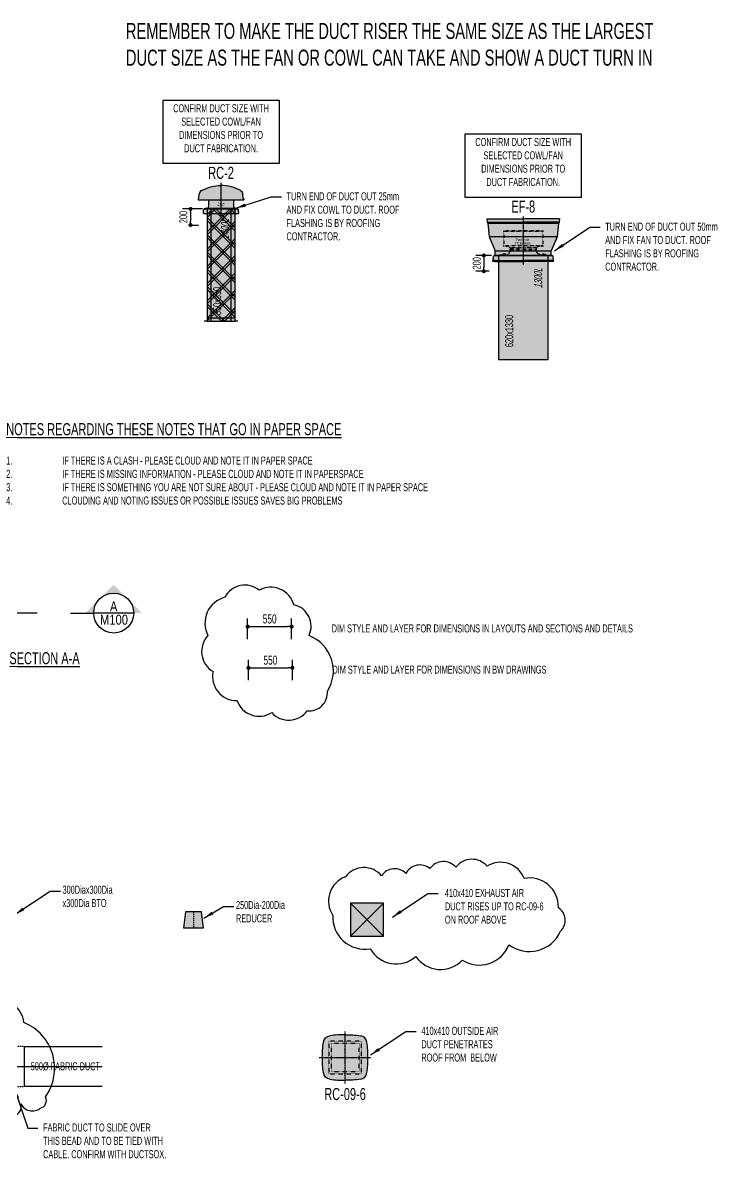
# Model space of a CAD drawing. Header units: millimetres. Extents: x 141 to 153906, y 19826 to 64501.
# Drawn here: x 56695 to 65368, y 23313 to 37503 of the extents above; entities that cross this region are included whole.
import ezdxf
from ezdxf.enums import TextEntityAlignment as Align

# ---------------------------------------------------------------- set-up
doc = ezdxf.new("R2010")
doc.units = ezdxf.units.MM
for name, pattern in [('CADDSMAN_STYLE3', [11, 6, -2, 1, -2]), ('CADDSMAN_STYLE4', [4, 2, -2]), ('CENTER2', [1.125, 0.75, -0.125, 0.125, -0.125]), ('Ins', [1, 0.5, -0.5]), ('SCEN', [9, 6, -1, 1, -1])]:
    doc.linetypes.add(name, pattern=pattern)
for name, color, linetype in [('BW-Dim', 54, 'Continuous'), ('Hvac-Dim', 7, 'Continuous'), ('Hvac-Equip', 4, 'Continuous'), ('Hvac-Notes', 7, 'Continuous'), ('Hvac-SectionArrow', 3, 'Continuous'), ('Hvac-TextLabel1', 7, 'Continuous'), ('Hvac-TextLabel2', 2, 'Continuous'), ('Hvacduct-ea', 32, 'Continuous'), ('Hvacduct-ea-Shading', 42, 'Continuous'), ('Hvacduct-Flange', 8, 'Continuous'), ('Hvacduct-oa', 82, 'Continuous'), ('Hvacduct-oa-Shading', 83, 'Continuous'), ('Hvacduct-sa', 160, 'Continuous'), ('Hvacduct-sa-Shading', 163, 'Continuous'), ('Hvacduct-Text', 7, 'Continuous'), ('HvacDuctText', 7, 'Continuous'), ('Hvacequip', 4, 'Continuous'), ('Hvacequip-Shading', 254, 'Continuous'), ('HvacequipTag', 7, 'Continuous'), ('Hvacins', 118, 'Continuous'), ('HvacInsulation IN', 118, 'Continuous'), ('Hvactext', 7, 'Continuous'), ('RFI Layer', 240, 'Continuous')]:
    doc.layers.add(name, color=color, linetype=linetype)
doc.styles.add('_Arial', font='arial.ttf')
doc.styles.add('Arial', font='ARIALN.TTF', dxfattribs={"width": 0.8})
doc.styles.add('Arial Narrow_1', font='ARIALN.TTF', dxfattribs={"height": 250})
doc.styles.add('HVACS', font='ARIALN.TTF', dxfattribs={"width": 0.8})
doc.dimstyles.new('ISO-25', dxfattribs={"dimtxt": 2.5, "dimasz": 2.5, "dimexe": 1.25, "dimexo": 0.625, "dimtad": 1, "dimtxsty": 'Standard', "dimcen": 2.5, "dimadec": 0, "dimazin": 0, "dimtfac": 1, "dimtmove": 0, "dimatfit": 3, "dimfxl": 1, "dimarcsym": 0})
doc.dimstyles.new('Standard 100', dxfattribs={"dimscale": 50, "dimtxt": 2, "dimasz": 1, "dimexe": 2, "dimexo": 0.63, "dimgap": 0.63, "dimtad": 1, "dimdec": 0, "dimrnd": 5, "dimzin": 0, "dimdsep": 46, "dimtxsty": 'Arial', "dimblk": 'DOT', "dimcen": 0.09, "dimclrd": 1, "dimclre": 1, "dimclrt": 256, "dimadec": 0, "dimazin": 0, "dimtfac": 1, "dimtdec": 0, "dimtofl": 0, "dimtmove": 0, "dimatfit": 3, "dimfxl": 1, "dimtolj": 1, "dimtzin": 0, "dimarcsym": 0})

# ---------------------------------------------------------------- blocks, each defined once
blk = doc.blocks.new('_Dot')
at = {"color": 0, "linetype": 'ByBlock', "lineweight": -2}
blk.add_line((-0.5, 0), (-1, 0), dxfattribs=at)
at = {"color": 0, "linetype": 'ByBlock', "const_width": 0.5}
blk.add_lwpolyline([(-0.25, 0, 1), (0.25, 0, 1)], format="xyb", close=True, dxfattribs=at)
blk = doc.blocks.new('*D112')
at = {"layer": 'Defpoints', "color": 0, "transparency": 16777216}
for p in [(60053, 29957), (59504, 29770), (60053, 29770)]:
    blk.add_point(p, dxfattribs=at)
at = {"layer": 'Hvac-Dim', "color": 1, "lineweight": -2, "transparency": 16777216}
for p, q in [((59504, 29802), (59504, 30057)), ((59554, 29957), (60003, 29957)), ((60053, 29802), (60053, 30057))]:
    blk.add_line(p, q, dxfattribs=at)
at = {"layer": 'Hvac-Dim', "color": 1, "lineweight": -2, "transparency": 16777216, "xscale": 50, "yscale": 50, "zscale": 50, "rotation": 180}
blk.add_blockref('_Dot', (59504, 29957), dxfattribs=at)
at = {"layer": 'Hvac-Dim', "color": 1, "lineweight": -2, "transparency": 16777216, "xscale": 50, "yscale": 50, "zscale": 50}
blk.add_blockref('_Dot', (60053, 29957), dxfattribs=at)
at = {"layer": 'Hvac-Dim', "transparency": 16777216, "insert": (59779, 30052), "char_height": 112.5, "attachment_point": 5, "style": 'Arial'}
blk.add_mtext('\\A1;\\fArial Narrow|b0|i0;550', dxfattribs=at)
blk = doc.blocks.new('Section Arrow')
at = {"layer": 'Hvac-Notes', "color": 1}
blk.add_line((31792, 10204), (31187, 10204), dxfattribs=at)
at = {"style": '_Arial', "width": 0.8}
for tag, p in [('SECT', (31481, 10318)), ('DWG', (31494, 10089))]:
    blk.add_attdef(tag, text='', height=167, dxfattribs=at).set_placement(p, align=Align.MIDDLE_CENTER)
blk = doc.blocks.new('*D251')
at = {"layer": 'BW-Dim', "color": 1, "lineweight": -2, "transparency": 16777216}
for p, q in [((59514, 29287), (59514, 29542)), ((60063, 29287), (60063, 29542)), ((59564, 29442), (60013, 29442))]:
    blk.add_line(p, q, dxfattribs=at)
at = {"layer": 'Defpoints', "color": 0, "transparency": 16777216}
for p in [(60063, 29442), (59514, 29255), (60063, 29255)]:
    blk.add_point(p, dxfattribs=at)
at = {"layer": 'BW-Dim', "color": 1, "lineweight": -2, "transparency": 16777216, "xscale": 50, "yscale": 50, "zscale": 50, "rotation": 180}
blk.add_blockref('_Dot', (59514, 29442), dxfattribs=at)
at = {"layer": 'BW-Dim', "color": 1, "lineweight": -2, "transparency": 16777216, "xscale": 50, "yscale": 50, "zscale": 50}
blk.add_blockref('_Dot', (60063, 29442), dxfattribs=at)
at = {"layer": 'BW-Dim', "transparency": 16777216, "insert": (59788, 29537), "char_height": 112.5, "attachment_point": 5, "style": 'Arial'}
blk.add_mtext('\\A1;\\fArial Narrow|b0|i0;550', dxfattribs=at)
blk = doc.blocks.new('A$C11512513')
at = {"layer": 'Hvacequip-Shading', "linetype": 'Continuous'}
h = blk.add_hatch(color=256, dxfattribs=at)
h.dxf.hatch_style = 1
h.paths.add_polyline_path([(272, 190, 0.337626), (190, 272, 0.03291), (0, 285, 0.03291), (-190, 272, 0.337626), (-272, 190, 0.03291), (-285, 0, 0.03291), (-272, -190, 0.337626), (-190, -272, 0.03291), (0, -285, 0.03291), (190, -272, 0.337626), (272, -190, 0.03291), (285, 0, 0.03291)])
at = {"color": 1, "linetype": 'CADDSMAN_STYLE3'}
for p, q in [((0, -323), (0, 326)), ((-323, 0), (326, 0))]:
    blk.add_line(p, q, dxfattribs=at)
at = {"color": 0, "linetype": 'CADDSMAN_STYLE4'}
for p, q in [((205, 205), (-205, 205)), ((-205, 205), (-205, -205)), ((-175, 175), (-175, -175)), ((175, 175), (-175, 175)), ((175, -175), (175, 175)), ((205, -205), (205, 205)), ((-205, -205), (205, -205)), ((-175, -175), (175, -175))]:
    blk.add_line(p, q, dxfattribs=at)
at = {"color": 0, "linetype": 'Continuous'}
for centre, radius, start, end in [((4, -1161), 1446, 90.1556, 97.696), ((177, 177), 96, 7.696, 82.304), ((-1161, -4), 1446, 0.1556, 7.696), ((-1161, 4), 1446, 352.304, 359.8444), ((4, 1161), 1446, 262.304, 269.8444), ((177, -177), 96, 277.696, 352.304)]:
    blk.add_arc(centre, radius, start, end, dxfattribs=at)
at = {"color": 0, "linetype": 'Continuous', "extrusion": (0, 0, -1)}
for centre, radius, start, end in [((4, -1161), 1446, 90.1556, 97.696), ((-1161, -4), 1446, 0.1556, 7.696), ((177, 177), 96, 7.696, 82.304), ((-1161, 4), 1446, 352.304, 359.8444), ((177, -177), 96, 277.696, 352.304), ((4, 1161), 1446, 262.304, 269.8444)]:
    blk.add_arc(centre, radius, start, end, dxfattribs=at)
blk = doc.blocks.new('*U268')
at = {"layer": 'Hvac-Equip', "linetype": 'Continuous'}
blk.add_blockref('A$C11512513', (0, -1), dxfattribs=at)
blk = doc.blocks.new('*U267')
at = {"layer": 'Hvacduct-oa-Shading'}
h = blk.add_hatch(color=256, dxfattribs=at)
h.dxf.hatch_style = 1
h.paths.add_polyline_path([(0, 0), (588, 0), (588, 586), (0, 586)])
at = {"color": 0}
blk.add_lwpolyline([(0, 0), (588, 0), (588, 586), (0, 586)], close=True, dxfattribs=at)
at = {"color": 8}
blk.add_solid([(0, 586), (0, 0), (140, 85), (588, 0)], dxfattribs=at)
at = {"layer": 'Hvacduct-sa', "color": 1}
for p, q in [((0, 0), (588, 586)), ((0, 586), (588, 0))]:
    blk.add_line(p, q, dxfattribs=at)
blk = doc.blocks.new('*D297')
at = {"layer": 'Defpoints', "color": 0, "transparency": 16777216}
for p in [(62582, 34595), (62454, 34398), (62554, 34398)]:
    blk.add_point(p, dxfattribs=at)
at = {"layer": 'Hvac-Dim', "color": 1, "lineweight": -2, "transparency": 16777216}
for p, q in [((62551, 34595), (62354, 34595)), ((62454, 34545), (62454, 34448)), ((62522, 34398), (62354, 34398))]:
    blk.add_line(p, q, dxfattribs=at)
at = {"layer": 'Hvac-Dim', "color": 1, "lineweight": -2, "transparency": 16777216, "xscale": 50, "yscale": 50, "zscale": 50}
for p, rotation in [((62454, 34595), 90), ((62454, 34398), 270)]:
    blk.add_blockref('_Dot', p, dxfattribs=dict(at, rotation=rotation))
at = {"layer": 'Hvac-Dim', "transparency": 16777216, "insert": (62365, 34497), "char_height": 100, "attachment_point": 5, "rotation": 90, "style": 'Arial'}
blk.add_mtext('\\A1;200', dxfattribs=at)
blk = doc.blocks.new('TCE456 SECTION')
at = {"layer": 'Hvacduct-ea', "linetype": 'Continuous'}
h = blk.add_hatch(color=253, dxfattribs=at)
h.paths.add_polyline_path([(-384, 50), (-385, 40), (-355, 40), (0, 40), (0, 50)])
h.paths.add_polyline_path([(384, 50), (0, 50), (0, 40), (385, 40)])
h.paths.add_polyline_path([(0, 50), (384, 50), (382, 52), (377, 106, 0.373885), (368, 115), (0, 115)])
h.paths.add_polyline_path([(-384, 50), (0, 50), (0, 115), (-368, 115), (-368, 115, 0.373885), (-377, 106), (-382, 52)])
h.paths.add_polyline_path([(-194, 130, -0.118301), (-217, 123), (-272, 120), (0, 120), (0, 175), (-168, 175), (-170, 165, -0.221753)])
h.paths.add_polyline_path([(272, 120), (217, 123, -0.118302), (194, 130, -0.221753), (170, 165), (168, 175), (0, 175), (0, 120), (272, 120)])
h.paths.add_polyline_path([(217, 123), (272, 120), (272, 120), (288, 120), (288, 125, 0.414214), (283, 130), (244, 130), (194, 130), (194, 130, 0.118302)])
h.paths.add_polyline_path([(288, 125), (288, 120), (353, 120), (353, 175), (168, 175), (170, 165, 0.221753), (194, 130), (194, 130), (244, 130), (283, 130, -0.414214)])
h.paths.add_polyline_path([(-353, 120), (-288, 120), (-288, 125, -0.414214), (-283, 130), (-194, 130), (-194, 130, 0.221753), (-170, 165), (-168, 175), (-353, 175), (-353, 120)])
h.paths.add_polyline_path([(-217, 123, 0.118301), (-194, 130), (-194, 130), (-283, 130, 0.414214), (-288, 125), (-288, 120), (-272, 120)])
h.paths.add_polyline_path([(-353, 175), (-168, 175), (-166, 188), (-167, 188), (-167, 193, 0.226541), (-184, 228), (-252, 228), (-252, 233, -0.414214), (-247, 238), (-247, 350), (-431, 350)])
h.paths.add_polyline_path([(-247, 238), (-212, 238), (0, 238), (0, 350), (-247, 350)])
h.paths.add_polyline_path([(0, 238), (212, 238), (247, 238), (247, 350), (0, 350)])
h.paths.add_polyline_path([(247, 350), (431, 350), (446, 525), (0, 525), (0, 428), (252, 428), (252, 423, -0.414214), (247, 418)])
h.paths.add_polyline_path([(247, 350), (247, 418), (0, 418), (0, 350)])
h.paths.add_polyline_path([(-247, 418), (-247, 350), (0, 350), (0, 418)])
h.paths.add_polyline_path([(-252, 423, 0.414214), (-247, 418), (0, 418), (0, 428), (-252, 428)])
h.paths.add_polyline_path([(252, 428), (0, 428), (0, 418), (247, 418, 0.414214), (252, 423)])
h.paths.add_polyline_path([(-247, 350), (-247, 418, -0.414214), (-252, 423), (-252, 428), (0, 428), (0, 525), (-446, 525), (-431, 350)])
h.paths.add_polyline_path([(-446, 525), (0, 525), (0, 535), (-455, 535)])
h.paths.add_polyline_path([(446, 525), (455, 535), (0, 535), (0, 525)])
h.paths.add_polyline_path([(0, 535), (455, 535), (460, 580), (0, 580)])
h.paths.add_polyline_path([(-455, 535), (0, 535), (0, 580), (-460, 580)])
h.paths.add_polyline_path([(167, 188), (166, 188), (168, 175), (353, 175), (431, 350), (247, 350), (247, 238, -0.414214), (252, 233), (252, 228), (184, 228, 0.226541), (167, 193)])
h.paths.add_polyline_path([(247, 238), (212, 238, 0.171573), (184, 228), (252, 228), (252, 233, 0.414214)])
h.paths.add_polyline_path([(163, 207), (166, 188), (167, 188), (167, 193, -0.226541), (184, 228, -0.171573), (212, 238), (0, 238), (0, 217), (162, 217)])
h.paths.add_polyline_path([(162, 217), (0, 217), (0, 207), (163, 207)])
h.paths.add_polyline_path([(166, 188), (163, 207), (0, 207), (0, 188)])
h.paths.add_polyline_path([(0, 188), (0, 175), (168, 175), (166, 188)])
h.paths.add_polyline_path([(0, 175), (0, 188), (-166, 188), (-168, 175)])
h.paths.add_polyline_path([(-163, 207), (-166, 188), (0, 188), (0, 207)])
h.paths.add_polyline_path([(-163, 207), (0, 207), (0, 217), (-162, 217)])
h.paths.add_polyline_path([(-166, 188), (-163, 207), (-162, 217), (0, 217), (0, 238), (-212, 238, -0.171573), (-184, 228, -0.226541), (-167, 193), (-167, 188)])
h.paths.add_polyline_path([(-184, 228, 0.171573), (-212, 238), (-247, 238, 0.414214), (-252, 233), (-252, 228)])
at = {"layer": 'Hvacduct-ea', "color": 32, "linetype": 'Continuous'}
for p, q in [((-460, 580), (-455, 535)), ((-460, 580), (0, 580)), ((460, 580), (0, 580)), ((460, 580), (455, 535)), ((-455, 535), (-446, 525)), ((-446, 525), (-431, 350)), ((446, 525), (431, 350)), ((455, 535), (446, 525)), ((-431, 350), (-353, 175)), ((431, 350), (353, 175)), ((-353, 120), (-353, 175)), ((353, 120), (353, 175)), ((-385, 40), (-384, 50)), ((-355, 40), (-385, 40)), ((-384, 50), (-382, 52)), ((-382, 52), (-377, 106)), ((-368, 115), (368, 115)), ((-355, 40), (0, 40)), ((385, 40), (0, 40)), ((382, 52), (377, 106)), ((384, 50), (382, 52)), ((385, 40), (384, 50))]:
    blk.add_line(p, q, dxfattribs=at)
at = {"layer": 'Hvacduct-ea', "color": 1, "linetype": 'CADDSMAN_STYLE3'}
blk.add_line((0, 610), (0, 0), dxfattribs=at)
at = {"layer": 'Hvacduct-ea', "color": 1, "linetype": 'Continuous'}
for p, q in [((-455, 535), (0, 535)), ((-446, 525), (446, 525)), ((455, 535), (0, 535)), ((431, 350), (-431, 350)), ((-353, 175), (353, 175)), ((-384, 50), (0, 50)), ((-355, 50), (-384, 50)), ((-355, 116), (-272, 120)), ((-355, 116), (-353, 120)), ((-353, 120), (353, 120)), ((-288, 120), (-288, 120)), ((384, 50), (0, 50)), ((368, 115), (272, 120)), ((288, 120), (288, 120))]:
    blk.add_line(p, q, dxfattribs=at)
at = {"layer": 'Hvacduct-ea', "color": 1, "linetype": 'CADDSMAN_STYLE4'}
for p, q in [((-252, 428), (-252, 423)), ((252, 428), (-252, 428)), ((-247, 418), (-247, 238)), ((247, 418), (-247, 418)), ((247, 418), (247, 238)), ((252, 428), (252, 423)), ((-252, 233), (-252, 228)), ((-184, 228), (-252, 228)), ((-212, 238), (-247, 238)), ((212, 238), (-212, 238)), ((-163, 207), (-170, 165)), ((-167, 188), (-167, 193)), ((167, 188), (-167, 188)), ((-162, 217), (-163, 207)), ((-163, 207), (0, 207)), ((-162, 217), (0, 217)), ((162, 217), (0, 217)), ((163, 207), (0, 207)), ((162, 217), (163, 207)), ((163, 207), (170, 165)), ((167, 188), (167, 193)), ((252, 228), (184, 228)), ((247, 238), (212, 238)), ((252, 233), (252, 228)), ((-288, 120), (-288, 125)), ((-194, 130), (-283, 130)), ((-272, 120), (-217, 123)), ((244, 130), (194, 130)), ((272, 120), (217, 123)), ((283, 130), (244, 130)), ((288, 120), (288, 125))]:
    blk.add_line(p, q, dxfattribs=at)
for centre, radius, start, end in [((-247, 423), 5, 180, 270), ((247, 423), 5, 270, 0), ((-219, 173), 50, 273, 350), ((247, 233), 5, 0, 90), ((-283, 125), 5, 90, 180)]:
    blk.add_arc(centre, radius, start, end, dxfattribs=at)
at = {"layer": 'Hvacduct-ea', "color": 1, "linetype": 'CADDSMAN_STYLE4', "extrusion": (0, 0, -1)}
for centre, radius, start, end in [((247, 233), 5, 0, 90), ((212, 193), 45, 90, 180), ((-212, 193), 45, 0, 90), ((-219, 173), 50, 273, 350), ((-283, 125), 5, 90, 180)]:
    blk.add_arc(centre, radius, start, end, dxfattribs=at)
at = {"layer": 'Hvacduct-ea', "color": 32, "linetype": 'Continuous', "extrusion": (0, 0, -1)}
for centre, start, end in [((367, 105), 5, 87), ((-367, 105), 93, 175)]:
    blk.add_arc(centre, 10, start, end, dxfattribs=at)
at = {"layer": 'Hvacduct-ea', "color": 7, "linetype": 'Continuous'}
for s, p in [('Fantech', (-7, 314)), ('TCE456E', (-7, 267))]:
    blk.add_text(s, height=33.8, dxfattribs=at).set_placement(p, align=Align.MIDDLE_CENTER)
blk = doc.blocks.new('*D298')
at = {"layer": 'Defpoints', "color": 0, "transparency": 16777216}
for p in [(58973, 35176), (58734, 34975), (58791, 34975)]:
    blk.add_point(p, dxfattribs=at)
at = {"layer": 'Hvac-Dim', "color": 1, "lineweight": -2, "transparency": 16777216}
for p, q in [((58941, 35176), (58691, 35176)), ((58791, 35126), (58791, 35025)), ((58766, 34975), (58891, 34975))]:
    blk.add_line(p, q, dxfattribs=at)
at = {"layer": 'Hvac-Dim', "color": 1, "lineweight": -2, "transparency": 16777216, "xscale": 50, "yscale": 50, "zscale": 50}
for p, rotation in [((58791, 35176), 90), ((58791, 34975), 270)]:
    blk.add_blockref('_Dot', p, dxfattribs=dict(at, rotation=rotation))
at = {"layer": 'Hvac-Dim', "transparency": 16777216, "insert": (58702, 35075), "char_height": 100, "attachment_point": 5, "rotation": 90, "style": 'Arial'}
blk.add_mtext('\\A1;200', dxfattribs=at)
blk = doc.blocks.new('MV252S Section')
at = {"layer": 'Hvacduct-oa-Shading', "linetype": 'Continuous'}
h = blk.add_hatch(color=253, dxfattribs=at)
h.paths.add_polyline_path([(220, 30), (218, 76, 0.35996), (209, 85, 0.034102), (208, 85), (0, 85), (0, 30)])
h.paths.add_polyline_path([(-208, 85, 0.034102), (-209, 85, 0.35996), (-218, 76), (-220, 30), (0, 30), (0, 85)])
h.paths.add_polyline_path([(-200, 89), (-209, 85), (-209, 85, -0.034102), (-208, 85), (0, 85), (0, 89), (-187, 89)])
h.paths.add_polyline_path([(209, 85), (200, 89), (187, 89), (0, 89), (0, 85), (208, 85, -0.034102), (209, 85)])
h.paths.add_polyline_path([(157, 118), (155, 200), (0, 200), (0, 89), (187, 89, -0.39896)])
h.paths.add_polyline_path([(-155, 200), (-157, 118, -0.39896), (-187, 89), (0, 89), (0, 200)])
h.paths.add_polyline_path([(284, 210), (276, 217), (272, 269), (272, 269, 0.23303), (244, 314), (244, 314, 0.12927), (0, 380), (0, 380), (0, 200), (155, 200), (283, 200), (285, 200)])
h.paths.add_polyline_path([(-244, 314, 0.23303), (-272, 269), (-272, 269), (-276, 217), (-284, 210), (-285, 200), (-283, 200), (-155, 200), (0, 200), (0, 380), (0, 380, 0.12927), (-244, 314)])
at = {"layer": 'Hvacduct-oa', "color": 1, "linetype": 'SCEN'}
blk.add_line((0, 0), (0, 412), dxfattribs=at)
at = {"layer": 'Hvacduct-oa', "color": 82, "linetype": 'Continuous'}
for p, q in [((-284, 210), (-285, 200)), ((-285, 200), (-283, 200)), ((-284, 210), (-276, 217)), ((-283, 200), (285, 200)), ((-276, 217), (-272, 269)), ((-155, 200), (-157, 118)), ((155, 200), (157, 118)), ((276, 217), (272, 269)), ((284, 210), (276, 217)), ((285, 200), (283, 200)), ((284, 210), (285, 200)), ((-220, 30), (-218, 76)), ((-220, 30), (220, 30)), ((-200, 89), (-209, 85)), ((200, 89), (-200, 89)), ((200, 89), (209, 85)), ((220, 30), (218, 76))]:
    blk.add_line(p, q, dxfattribs=at)
at = {"layer": 'Hvacduct-oa', "color": 1, "linetype": 'Continuous'}
blk.add_line((-208, 85), (209, 85), dxfattribs=at)
at = {"layer": 'Hvacduct-oa', "color": 82, "linetype": 'Continuous'}
for centre, radius, start, end in [((-212, 264), 60, 122.5298, 175), ((-2, -118), 498, 60.2581, 89.7213), ((-208, 75), 10, 90, 177), ((187, 119), 30, 183, 270)]:
    blk.add_arc(centre, radius, start, end, dxfattribs=at)
at = {"layer": 'Hvacduct-oa', "color": 82, "linetype": 'Continuous', "extrusion": (0, 0, -1)}
for centre, radius, start, end in [((-2, -118), 498, 60.2581, 89.7213), ((-212, 264), 60, 122.5298, 175), ((187, 119), 30, 183, 270), ((-208, 75), 10, 90, 177)]:
    blk.add_arc(centre, radius, start, end, dxfattribs=at)
at = {"layer": 'Defpoints', "linetype": 'Continuous'}
for s, p in [('Fantech', (0, 154)), ('MV252S', (0, 131))]:
    blk.add_text(s, height=16.2, dxfattribs=at).set_placement(p, align=Align.MIDDLE_CENTER)

msp = doc.modelspace()

# ---------------------------------------------------------------- hatches: boundary and pattern name
at = {"layer": 'Hvac-SectionArrow'}
h = msp.add_hatch(color=4, dxfattribs=at)
h.paths.add_polyline_path([(58007.5, 30302.4, 0.1989124), (57831, 30375.5, 0.1989124), (57654.6, 30302.4), (57831, 30478.9)])
h.paths.add_polyline_path([(58184, 30125.9), (58080.6, 30125.9, 0.1989124), (58007.5, 30302.4)])
h.paths.add_polyline_path([(57654.6, 30302.4, 0.1989124), (57581.5, 30125.9), (57478.1, 30125.9)])
at = {"layer": 'Hvacduct-oa-Shading', "linetype": 'Continuous'}
msp.add_hatch(color=83, dxfattribs=at).paths.add_polyline_path([(59347.6, 33775.6), (59347.6, 35175.6), (58997.6, 35175.6), (58997.6, 33775.6)])
at = {"layer": 'Hvacduct-sa-Shading', "linetype": 'Continuous'}
h = msp.add_hatch(color=163, dxfattribs=at)
h.paths.add_polyline_path([(58926.4, 26393.5), (58826.4, 26393.5), (58826.4, 26193.5), (58951.4, 26193.5)])
h.paths.add_polyline_path([(58726.4, 26393.5), (58701.4, 26193.5), (58826.4, 26193.5), (58826.4, 26393.5)])
at = {"layer": 'HvacInsulation IN'}
h = msp.add_hatch(dxfattribs=at)
h.set_pattern_fill('CONC_EXISTING', color=256, scale=20, style=0)
h.set_pattern_definition([(45, (-37917.55, -112458.78), (-107.76307, 107.76307), []), (45, (-37881.63, -112458.78), (-107.76307, 107.76307), []), (315, (-37917.55, -112458.78), (107.76307, 107.76307), []), (315, (-37881.63, -112458.78), (107.76307, 107.76307), [])])
h.paths.add_polyline_path([(59347.6, 33775.6), (59347.6, 35175.6), (58997.6, 35175.6), (58997.6, 33775.6)])

# ---------------------------------------------------------------- linework, layer by layer
at = {"layer": 'Hvac-Notes', "color": 1}
for points, elevation in [([(58447.3, 36534.1), (59896.5, 36534.1), (59896.5, 35742.3), (58447.3, 35742.3)], 279.5), ([(62220.6, 36112.8), (63669.8, 36112.8), (63669.8, 35321.1), (62220.6, 35321.1)], 380)]:
    msp.add_lwpolyline(points, close=True, dxfattribs=dict(at, elevation=elevation))
at = {"layer": 'Hvac-SectionArrow', "color": 4}
for p, q in [((56874.9, 30125.9, 100.5), (56586.2, 30125.9, 100.5)), ((57292.7, 30125.9, 100.5), (57581.5, 30125.9, 100.5))]:
    msp.add_line(p, q, dxfattribs=at)
msp.add_circle((57831, 30125.9, 100.5), 249.6, dxfattribs=at)
at = {"layer": 'Hvacduct-ea', "color": 32, "linetype": 'Continuous', "elevation": 380, "flags": 128}
msp.add_lwpolyline([(62635.2, 34595.4), (62635.2, 33295.4), (63255.2, 33295.4), (63255.2, 34595.4)], close=True, dxfattribs=at)
at = {"layer": 'Hvacduct-ea-Shading', "color": 42, "linetype": 'Continuous'}
msp.add_solid([(62635.2, 34595.4, 380), (62635.2, 33295.4, 380), (63255.2, 34595.4, 380), (63255.2, 33295.4, 380)], dxfattribs=at)
at = {"layer": 'Hvacduct-Flange', "color": 8, "linetype": 'Continuous', "elevation": 279.5, "flags": 128}
msp.add_lwpolyline([(59382.6, 33775.6), (59347.6, 33775.6), (59347.6, 33810.6), (58997.6, 33810.6), (58997.6, 33775.6), (58962.6, 33775.6)], dxfattribs=at)
at = {"layer": 'Hvacduct-Flange', "color": 160, "linetype": 'Continuous'}
msp.add_point((59247.6, 33775.6, 279.5), dxfattribs=at)
at = {"layer": 'Hvacduct-Flange', "color": 163, "linetype": 'Continuous'}
msp.add_point((59247.6, 33775.6, 279.5), dxfattribs=at)
at = {"layer": 'Hvacduct-oa', "color": 82, "linetype": 'Continuous', "elevation": 279.5, "flags": 128}
msp.add_lwpolyline([(59347.6, 33775.6), (59347.6, 35175.6), (58997.6, 35175.6), (58997.6, 33775.6)], close=True, dxfattribs=at)
at = {"layer": 'Hvacduct-sa', "color": 1, "linetype": 'Ins'}
msp.add_line((58826.4, 26393.5, 100.5), (58826.4, 26193.5, 100.5), dxfattribs=at)
at = {"layer": 'Hvacduct-sa', "color": 160, "linetype": 'Continuous', "elevation": 100.5}
msp.add_lwpolyline([(58926.4, 26393.5), (58726.4, 26393.5), (58701.4, 26193.5), (58951.4, 26193.5), (58926.4, 26393.5)], dxfattribs=at)
at = {"layer": 'Hvacduct-sa'}
msp.add_lwpolyline([(57685.6, 24209), (56716.7, 24209), (56716.7, 24709), (57685.6, 24709)], dxfattribs=at)
at = {"layer": 'Hvacduct-sa-Shading', "color": 1, "linetype": 'CENTER2'}
msp.add_line((56545.2, 24459), (57685.6, 24459), dxfattribs=at)
at = {"layer": 'Hvacduct-sa-Shading', "color": 2, "linetype": 'Ins'}
msp.add_lwpolyline([(56716.7, 24709), (56545.2, 24709), (56545.2, 24209), (56716.7, 24209)], close=True, dxfattribs=at)
at = {"layer": 'Hvacequip', "color": 2, "flags": 128}
for points in [[(60270.3, 29844, 0.4799655), (60081, 30230.4, 0.4799655), (59647.2, 30411.8, 0.4799655), (59221.4, 30325.1, 0.4799655), (59008.4, 29844, 0.4799655), (59071.5, 29394.4, 0.4799655), (59371.2, 29031.7, 0.4799655), (59805, 28881.8, 0.4799655), (60246.6, 28905.5, 0.4799655), (60499, 29150, 0.4799655)], [(62764.6, 25981.5, 0.4799655), (63412.4, 26150.5, 0.4799655), (63384.2, 26443.4, 0.4799655), (62956.1, 26809.6, 0.4799655), (62494.2, 26961.7, 0.4799655), (62105.5, 26950.4, 0.4799655), (61778.7, 26933.5, 0.4799655), (61480.2, 26871.5, 0.4799655), (61176, 26843.4, 0.4799655), (60725.3, 26832.1, 0.4799655), (60567.6, 26347.6, 0.4799655), (61035.1, 25930.8, 0.4799655), (61604.1, 25835, 0.4799655), (62184.3, 25790, 0.4799655)], [(56711, 25008.7, 0.4799655), (56316.7, 25267.9, 0.4799655), (55984.3, 25222.8, 0.4799655), (55691.4, 24901.7, 0.4799655), (55567.5, 24039.8, 0.4799655), (55956.2, 23594.8, 0.4799655), (56356.1, 23656.7, 0.4799655), (56575.8, 23842.6, 0.4799655), (56671.6, 23994.7, 0.4799655), (56913.8, 23938.4, 0.4799655), (56981.4, 24079.2, 0.4799655)]]:
    msp.add_lwpolyline(points, format="xyb", close=True, dxfattribs=at)
at = {"layer": 'Hvacins'}
for p, q in [((59047.6, 33775.6, 279.5), (59047.6, 35179.6, 279.5)), ((59297.6, 33775.6, 279.5), (59297.6, 35179.6, 279.5))]:
    msp.add_line(p, q, dxfattribs=at)

# ---------------------------------------------------------------- block references
at = {"layer": 'Hvac-Equip'}
msp.add_blockref('*U268', (60721.5, 24573.2), dxfattribs=at)
at = {"layer": 'Hvac-SectionArrow'}
ref = msp.add_blockref('Section Arrow', (31852, 21707.4, 100.5), dxfattribs=dict(at, xscale=0.8250000000000001, yscale=0.8250000000000001, zscale=0.8250000000000001))
ref.add_attrib('SECT', 'A', dxfattribs={"layer": '0', "height": 125, "style": '_Arial', "width": 0.8}).set_placement((57831, 30208.4, 100.5), align=Align.MIDDLE_CENTER)
ref.add_attrib('DWG', 'M100', dxfattribs={"layer": '0', "height": 125, "style": '_Arial', "width": 0.8}).set_placement((57834.8, 30043.4, 100.5), align=Align.MIDDLE_CENTER)
at = {"layer": 'Hvacduct-ea', "linetype": 'Continuous', "xscale": 0.9869565217391463, "yscale": 0.9869565217391463, "zscale": 0.9869565217391463}
msp.add_blockref('TCE456 SECTION', (62945.2, 34481.4, 380), dxfattribs=at)
at = {"layer": 'Hvacduct-oa', "linetype": 'Continuous'}
msp.add_blockref('MV252S Section', (59171.9, 35090.5, 279.5), dxfattribs=at)
at = {"layer": 'Hvacduct-oa', "linetype": 'Continuous', "xscale": 0.7, "yscale": 0.7, "zscale": 0.7}
msp.add_blockref('*U267', (60788.8, 26089.8), dxfattribs=at)

# ---------------------------------------------------------------- texts
at = {"layer": 'Hvac-Notes', "style": 'Arial Narrow_1'}
for s, insert, char_height, width, attachment_point in [('{\\H0.869565x;\\W0.8;CONFIRM DUCT SIZE WITH \\PSELECTED COWL/FAN \\PDIMENSIONS PRIOR TO \\PDUCT FABRICATION.}\\W0.8;\\P\\P', (59171.9, 36484.1, 279.5), 115, 5382.733, 2), ('{\\H0.869565x;\\W0.8;CONFIRM DUCT SIZE WITH \\PSELECTED COWL/FAN \\PDIMENSIONS PRIOR TO \\PDUCT FABRICATION.}\\W0.8;\\P\\P', (62945.2, 36062.8, 380), 115, 5382.733, 2), ('\\W0.8;TURN END OF DUCT OUT 25mm \\PAND FIX COWL TO DUCT. ROOF \\PFLASHING IS BY ROOFING \\PCONTRACTOR.\\P\\P', (59989.2, 35383.8, 380), 100, 5382.733, 1), ('\\W0.8;TURN END OF DUCT OUT 50mm \\PAND FIX FAN TO DUCT. ROOF \\PFLASHING IS BY ROOFING \\PCONTRACTOR.\\P\\P', (63969.7, 35004.7, 380), 100, 5382.733, 1), ('\\W0.8;410x410 EXHAUST AIR DUCT RISES UP TO RC-09-6 ON ROOF ABOVE', (61967.1, 26678.4, 201), 100, 1242.064, 1), ('\\W0.8000;410x410 OUTSIDE AIR DUCT PENETRATES ROOF FROM  BELOW', (61673.1, 24955.5, 201), 100, 975.028, 1), ('\\W0.8000;FABRIC DUCT TO SLIDE OVER THIS BEAD AND TO BE TIED WITH CABLE. CONFIRM WITH DUCTSOX.', (56949.8, 23747.8, 100.5), 100, 1549.386, 1)]:
    msp.add_mtext(s, dxfattribs=dict(at, insert=insert, char_height=char_height, width=width, attachment_point=attachment_point))
at = {"layer": 'Hvac-Notes', "char_height": 100, "attachment_point": 1, "style": 'Arial Narrow_1'}
for s, insert in [('\\W0.8;DIM STYLE AND LAYER FOR DIMENSIONS IN LAYOUTS AND SECTIONS AND DETAILS', (60552.7, 29984.2, 100.5)), ('\\W0.8;DIM STYLE AND LAYER FOR DIMENSIONS IN BW DRAWINGS', (60562.2, 29469.4))]:
    msp.add_mtext_dynamic_manual_height_columns(s, width=5382.733, gutter_width=1, heights=[0], dxfattribs=dict(at, insert=insert))
at = {"layer": 'Hvac-TextLabel1', "style": 'Arial Narrow_1', "width": 0.8}
for s, p in [('RC-2', (59171.9, 35552.2, 279.5)), ('EF-8', (62945.2, 35130.9, 380))]:
    msp.add_text(s, height=150, dxfattribs=at).set_placement(p, align=Align.CENTER)
at = {"layer": 'Hvac-TextLabel2', "color": 2, "insert": (56489.1, 32499.1, 100.5), "char_height": 175, "width": 24283.363, "attachment_point": 1, "style": 'Arial Narrow_1'}
msp.add_mtext('\\pxql;{\\L{\\H0.857143x;\\W0.8;NOTES REGARDING THESE NOTES THAT GO IN PAPER SPACE}\\W0.8;\\P\\C3;\\H0.571429x;\\P\\pi-3,l4,t4;}\\C3;\\H0.571429x;\\W0.8;1.^IIF THERE IS A CLASH - PLEASE CLOUD AND NOTE IT IN PAPER SPACE\\P2.^IIF THERE IS MISSING INFORMATION - PLEASE CLOUD AND NOTE IT IN PAPERSPACE\\P3.^IIF THERE IS SOMETHING YOU ARE NOT SURE ABOUT - PLEASE CLOUD AND NOTE IT IN PAPER SPACE\\P4.^ICLOUDING AND NOTING ISSUES OR POSSIBLE ISSUES SAVES BIG PROBLEMS', dxfattribs=at)
at = {"layer": 'Hvac-TextLabel2', "insert": (56528, 29636.9, 100.5), "char_height": 150, "attachment_point": 1, "style": 'Arial Narrow_1'}
msp.add_mtext_dynamic_manual_height_columns('\\L\\W0.8;SECTION A-A', width=3067.629, gutter_width=1, heights=[0], dxfattribs=at)
at = {"layer": 'Hvacduct-Text', "style": 'HVACS', "width": 0.8}
msp.add_text('500%%C FABRIC DUCT', height=100, dxfattribs=at).set_placement((56794.6, 24412.7))
at = {"layer": 'HvacDuctText', "color": 7, "linetype": 'Continuous', "style": 'Arial Narrow_1', "oblique": 15, "width": 0.8}
for s, p in [('1400L', (59222.6, 34922.4, 279.5)), ('1300L', (63132, 34309.2, 380))]:
    msp.add_text(s, height=100, rotation=90, dxfattribs=at).set_placement(p, align=Align.MIDDLE)
at = {"layer": 'HvacDuctText', "style": 'Arial Narrow_1', "width": 0.8}
for s, p in [('350x350', (59122.6, 34025.6, 279.5)), ('620x1330', (62770, 33650.4, 380))]:
    msp.add_text(s, height=100, rotation=90, dxfattribs=at).set_placement(p, align=Align.MIDDLE)
at = {"layer": 'HvacequipTag', "color": 7, "linetype": 'Continuous', "style": 'HVACS', "width": 0.8}
msp.add_text('RC-09-6', height=150, dxfattribs=at).set_placement((60720.4, 24115.9, 100.5), align=Align.MIDDLE)
at = {"layer": 'Hvactext', "char_height": 100, "width": 5382.733, "attachment_point": 1, "style": 'Arial Narrow_1'}
for s, insert in [('\\W0.8;300Diax300Dia\\Px300Dia BTO\\P', (57192, 26718.8, 100.5)), ('\\W0.8;250Dia-200Dia\\PREDUCER\\P', (59358.2, 26527.9, 100.5))]:
    msp.add_mtext(s, dxfattribs=dict(at, insert=insert))
at = {"layer": 'RFI Layer', "insert": (57983.6, 37500.2, 100.5), "char_height": 200, "width": 12697.611, "attachment_point": 1, "style": 'Arial Narrow_1'}
msp.add_mtext('\\W0.8;REMEMBER TO MAKE THE DUCT RISER THE SAME SIZE AS THE LARGEST\\PDUCT SIZE AS THE FAN OR COWL CAN TAKE AND SHOW A DUCT TURN IN', dxfattribs=at)

# ---------------------------------------------------------------- dimensions: what is measured, and where the dimension line sits
at = {"layer": 'BW-Dim'}
dim = msp.add_linear_dim(base=(60062.7, 29441.9), p1=(59513.7, 29255.3), p2=(60062.7, 29255.3), text='\\fArial Narrow|b0|i0;<>', dimstyle='Standard 100', override={"dimtxt": 2.25, "dimgap": 0.75, "dimtmove": 1}, dxfattribs=at)
dim.commit()
dim.dimension.update_dxf_attribs({"geometry": '*D251', "text_midpoint": (59788.2, 29536.8)})
at = {"layer": 'Hvac-Dim'}
for base, p1, p2, picture, middle in [((58790.9, 34975.2, 179), (58972.6, 35175.6, 279.5), (58734.2, 34975.2), '*D298', (58790.9, 35075.4, 179)), ((62453.5387, 34397.8711, 279.5), (62582.2718, 34595.3788, 380), (62553.5387, 34397.8711, 100.5), '*D297', (62453.5387, 34496.6249, 279.5))]:
    dim = msp.add_linear_dim(base=base, p1=p1, p2=p2, angle=90, dimstyle='Standard 100', override={"dimgap": 0.75, "dimtmove": 1}, dxfattribs=at)
    dim.commit()
    dim.dimension.update_dxf_attribs({"geometry": picture, "text_midpoint": middle, "dimtype": 160})
dim = msp.add_linear_dim(base=(60053.1, 29956.7, 100.5), p1=(59504.1, 29770.2, 100.5), p2=(60053.1, 29770.2, 100.5), text='\\fArial Narrow|b0|i0;<>', dimstyle='Standard 100', override={"dimtxt": 2.25, "dimgap": 0.75, "dimtmove": 1}, dxfattribs=at)
dim.commit()
dim.dimension.update_dxf_attribs({"geometry": '*D112', "text_midpoint": (59778.6, 30051.7, 100.5)})

# ---------------------------------------------------------------- leaders
at = {"layer": 'Hvac-Notes', "linetype": 'Continuous'}
for points in [[(59355.8, 35185.1, 279.5), (59796.4, 35325.6, 279.5), (59924.9, 35325.6, 279.5)], [(63336.4, 34654, 279.5), (63776.9, 34946.4, 279.5), (63905.4, 34946.4, 279.5)]]:
    msp.add_leader(points, dimstyle='ISO-25', override={"dimscale": 50, "dimtad": 0}, dxfattribs=at)
at = {"layer": 'Hvactext', "linetype": 'Continuous'}
for points in [[(56597.2, 26358.7, 100.5), (57037.8, 26651.1, 100.5), (57166.3, 26651.1, 100.5)], [(61313.3, 26327.7, 100.5), (61753.9, 26620.1, 100.5), (61882.4, 26620.1, 100.5)], [(58957.2, 26313.1, 100.5), (59203.9, 26460.2, 100.5), (59332.4, 26460.2, 100.5)], [(61039.8, 24604.8, 100.5), (61480.3, 24897.2, 100.5), (61608.8, 24897.2, 100.5)], [(56591.5, 24182.5, 100.5), (56757.1, 23689.5, 100.5), (56885.6, 23689.5, 100.5)]]:
    msp.add_leader(points, dimstyle='ISO-25', override={"dimscale": 50, "dimtad": 0}, dxfattribs=at)

doc.saveas('drawing.dxf')
